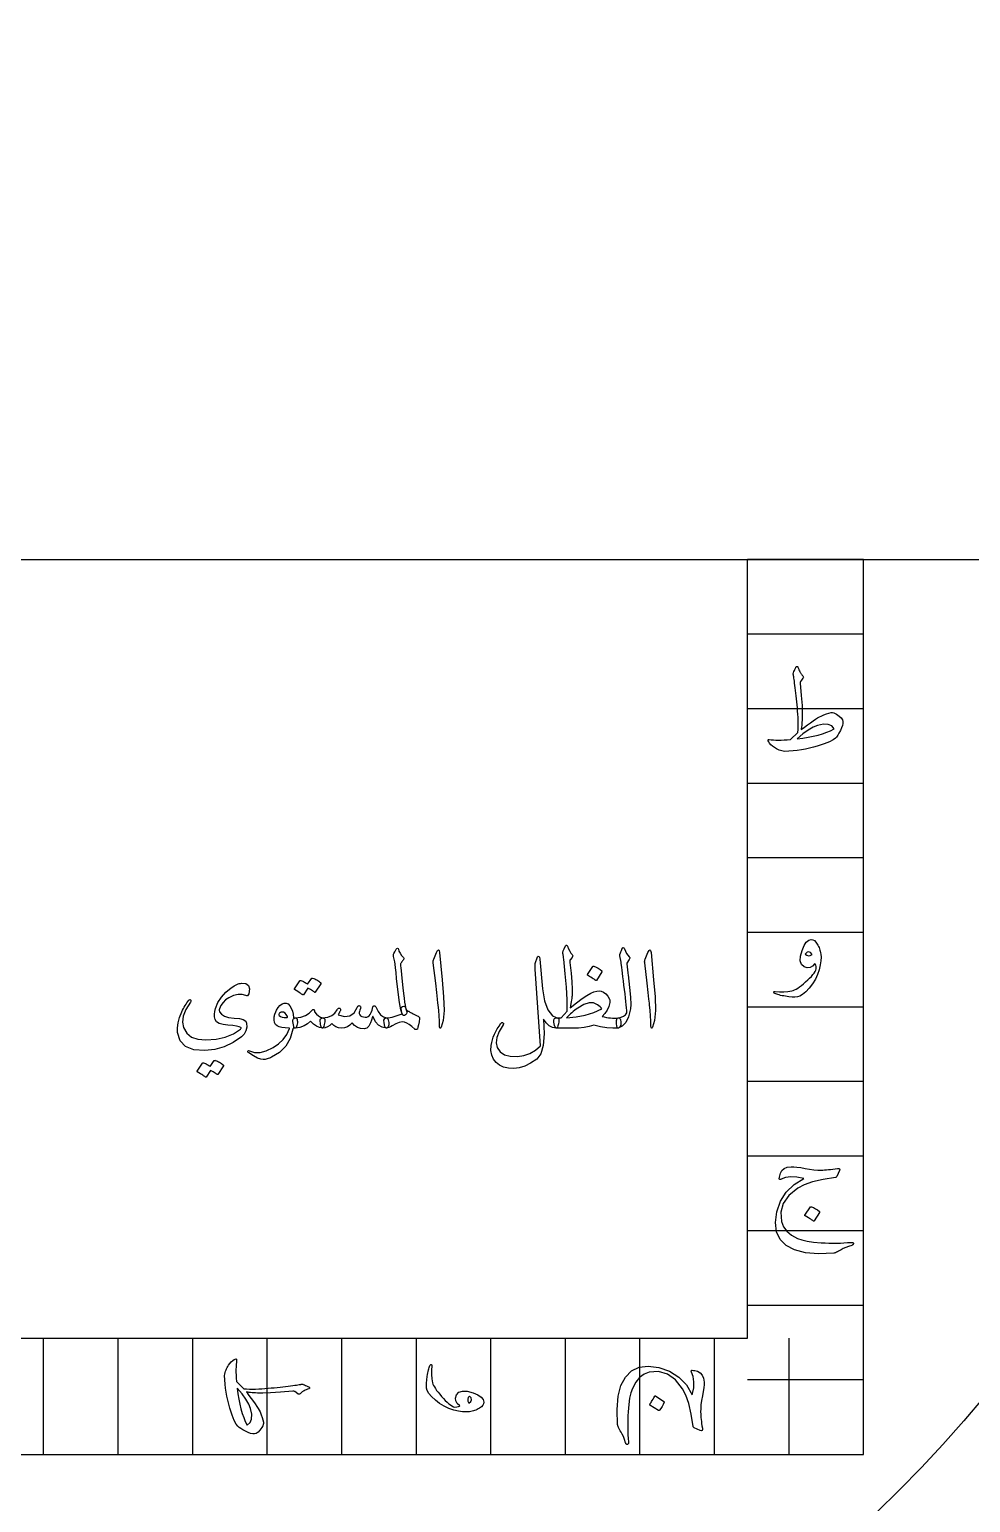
# Model space of a CAD drawing. Header units: millimetres. Extents: x -59 to 59, y -59 to 86.
# Drawn here: x 1.83 to 30.32, y -28.53 to 16.04 of the extents above; entities that cross this region are included whole.
import ezdxf

# ---------------------------------------------------------------- set-up
doc = ezdxf.new("R2010")
doc.units = ezdxf.units.MM
for name, color, linetype in [('CUT_OUTER', 1, 'Continuous'), ('ENGRAVE', 7, 'Continuous'), ('TEXT', 5, 'Continuous')]:
    doc.layers.add(name, color=color, linetype=linetype)

msp = doc.modelspace()

# ---------------------------------------------------------------- linework, layer by layer
at = {"layer": 'CUT_OUTER'}
msp.add_arc((0, -0.0003), 58.9997, 179.811218, 0.16335, dxfattribs=at)
at = {"layer": 'ENGRAVE'}
for points in [[(-39.825, 0), (39.825, 0)], [(-27.081, 0), (-27.081, -27.081), (27.081, -27.081), (27.081, 0)], [(-23.5605, 0), (-23.5605, -23.5605), (23.5605, -23.5605), (23.5605, 0)], [(27.081, 0), (23.5605, 0)], [(27.081, -2.2568), (23.5605, -2.2568)], [(27.081, -4.5135), (23.5605, -4.5135)], [(27.081, -6.7703), (23.5605, -6.7703)], [(27.081, -9.027), (23.5605, -9.027)], [(27.081, -11.2837), (23.5605, -11.2837)], [(27.081, -13.5405), (23.5605, -13.5405)], [(27.081, -15.7973), (23.5605, -15.7973)], [(27.081, -18.054), (23.5605, -18.054)], [(27.081, -20.3108), (23.5605, -20.3108)], [(27.081, -22.5675), (23.5605, -22.5675)], [(2.2568, -27.081), (2.2568, -23.5605)], [(4.5135, -27.081), (4.5135, -23.5605)], [(6.7703, -27.081), (6.7703, -23.5605)], [(9.027, -27.081), (9.027, -23.5605)], [(11.2837, -27.081), (11.2837, -23.5605)], [(13.5405, -27.081), (13.5405, -23.5605)], [(15.7973, -27.081), (15.7973, -23.5605)], [(18.054, -27.081), (18.054, -23.5605)], [(20.3108, -27.081), (20.3108, -23.5605)], [(22.5675, -27.081), (22.5675, -23.5605)], [(24.8243, -27.081), (24.8243, -23.5605)], [(27.081, -24.8243), (23.5605, -24.8243)]]:
    msp.add_lwpolyline(points, dxfattribs=at)
for radius in [57.82, 57.82, 56.2713, 53.395, 53.395, 51.1235, 46.905, 46.905, 44.427, 39.825, 39.825]:
    msp.add_circle((0, 0), radius, dxfattribs=at)
at = {"layer": 'TEXT'}
for points in [[(24.9562, -3.4246), (24.9724, -3.3876), (24.9869, -3.3548), (24.9996, -3.3262), (25.0107, -3.302), (25.0199, -3.2822), (25.0269, -3.267), (25.0318, -3.2566), (25.0345, -3.2509), (25.0403, -3.2434), (25.0473, -3.2381), (25.0556, -3.2349), (25.0652, -3.2338), (25.0731, -3.2351), (25.0797, -3.2389), (25.085, -3.2453), (25.0891, -3.2543), (25.1069, -3.2977), (25.1231, -3.336), (25.1376, -3.3692), (25.1504, -3.3974), (25.1577, -3.4097), (25.1661, -3.4229), (25.1756, -3.437), (25.1862, -3.4519), (25.198, -3.4676), (25.2113, -3.4842), (25.2261, -3.5017), (25.2424, -3.52), (25.2526, -3.5385), (25.256, -3.5566), (25.2526, -3.5743), (25.2424, -3.5916), (25.1776, -3.6767), (25.1689, -3.6906), (25.1632, -3.7048), (25.1604, -3.7195), (25.1606, -3.7346), (25.1938, -4.1096), (25.2151, -4.4135), (25.2245, -4.6462), (25.2219, -4.8078), (25.2184, -4.8682), (25.2147, -4.9232), (25.2108, -4.973), (25.2066, -5.0174), (25.2022, -5.0567), (25.1977, -5.091), (25.1929, -5.1205), (25.1879, -5.1451), (25.2898, -5.0672), (25.3842, -4.9969), (25.4712, -4.9343), (25.5507, -4.8794), (25.6226, -4.8319), (25.6866, -4.7917), (25.7427, -4.7587), (25.7909, -4.7329), (25.8767, -4.6946), (25.957, -4.6647), (26.0317, -4.6435), (26.1009, -4.6307), (26.1376, -4.6296), (26.1759, -4.6366), (26.2159, -4.6518), (26.2577, -4.675), (26.3403, -4.7335), (26.4007, -4.79), (26.4391, -4.8443), (26.4553, -4.8964), (26.4542, -4.9546), (26.4408, -5.0199), (26.415, -5.0925), (26.3769, -5.1724), (26.3343, -5.251), (26.2951, -5.3163), (26.2594, -5.3685), (26.227, -5.4075), (26.1606, -5.4567), (26.0464, -5.5122), (25.8846, -5.5742), (25.6751, -5.6425), (25.5583, -5.6764), (25.4396, -5.7064), (25.3189, -5.7326), (25.1964, -5.755), (25.0723, -5.7737), (24.9472, -5.789), (24.8211, -5.801), (24.6939, -5.8095), (24.6473, -5.8001), (24.6031, -5.789), (24.5613, -5.7763), (24.5218, -5.7618), (24.4842, -5.7456), (24.4481, -5.7277), (24.4135, -5.7081), (24.3804, -5.6868), (24.3223, -5.6442), (24.2739, -5.6017), (24.2354, -5.5591), (24.2067, -5.5165), (24.1909, -5.4811), (24.1879, -5.4569), (24.1977, -5.4437), (24.2203, -5.4415), (24.2841, -5.4491), (24.3527, -5.4547), (24.4263, -5.4585), (24.5048, -5.4603), (24.5881, -5.4602), (24.6764, -5.4581), (24.7696, -5.4542), (24.8676, -5.4483), (25.0925, -5.2269), (25.0966, -5.1379), (25.0989, -5.048), (25.0992, -4.9573), (25.0976, -4.8658), (25.0943, -4.7731), (25.0895, -4.6792), (25.0832, -4.584), (25.0754, -4.4876), (25.0667, -4.3921), (25.0575, -4.2998), (25.048, -4.2107), (25.038, -4.1247), (25.0279, -4.0418), (25.0184, -3.9616), (25.0092, -3.8842), (25.0005, -3.8096), (24.9923, -3.7405), (24.9847, -3.6797), (24.9778, -3.6272), (24.9715, -3.583), (24.9659, -3.5469), (24.9609, -3.5187), (24.9565, -3.4984), (24.9528, -3.4859), (24.9504, -3.4719), (24.9502, -3.457), (24.9521, -3.4412), (24.9562, -3.4246)], [(25.6853, -5.0191), (25.5535, -5.0738), (25.4068, -5.1596), (25.2451, -5.2765), (25.0686, -5.4245), (25.2397, -5.4033), (25.4021, -5.3772), (25.5557, -5.3462), (25.7006, -5.3104), (25.8366, -5.27), (25.9634, -5.2256), (26.081, -5.1772), (26.1895, -5.1247), (26.1158, -5.0338), (26.0072, -4.9859), (25.8637, -4.981), (25.6853, -5.0191)], [(25.2151, -11.8234), (25.2773, -11.679), (25.3446, -11.5764), (25.417, -11.5155), (25.4945, -11.4963), (25.543, -11.5048), (25.5899, -11.5304), (25.635, -11.573), (25.6785, -11.6326), (25.6993, -11.6671), (25.7176, -11.7024), (25.7334, -11.7386), (25.7466, -11.7757), (25.7579, -11.8138), (25.7679, -11.8532), (25.7766, -11.8939), (25.7841, -11.9358), (25.7911, -12.0293), (25.7849, -12.1394), (25.7656, -12.2661), (25.733, -12.4094), (25.6849, -12.5578), (25.6188, -12.6998), (25.5349, -12.8355), (25.4332, -12.9647), (25.3265, -13.0774), (25.2313, -13.1598), (25.1476, -13.2119), (25.0754, -13.2339), (25.0018, -13.2377), (24.917, -13.2356), (24.8212, -13.2275), (24.7143, -13.2134), (24.6601, -13.2046), (24.61, -13.1951), (24.5639, -13.185), (24.5218, -13.1743), (24.4836, -13.1633), (24.449, -13.1525), (24.418, -13.142), (24.3906, -13.1317), (24.3745, -13.1227), (24.3634, -13.1129), (24.3574, -13.1023), (24.3566, -13.0908), (24.3619, -13.0793), (24.371, -13.072), (24.384, -13.0691), (24.4009, -13.0703), (24.5322, -13.0831), (24.6606, -13.084), (24.7861, -13.0729), (24.9085, -13.0499), (24.9463, -13.0382), (24.9881, -13.0201), (25.034, -12.9956), (25.084, -12.9647), (25.1379, -12.9275), (25.196, -12.8838), (25.258, -12.8338), (25.3241, -12.7773), (25.3889, -12.719), (25.4468, -12.6632), (25.4979, -12.61), (25.5422, -12.5593), (25.5795, -12.511), (25.6095, -12.4648), (25.6323, -12.4207), (25.6478, -12.3787), (25.6389, -12.3153), (25.6291, -12.268), (25.6184, -12.2369), (25.6069, -12.222), (25.5377, -12.3036), (25.4596, -12.3472), (25.3725, -12.353), (25.2764, -12.3208), (25.1972, -12.2514), (25.1606, -12.1453), (25.1666, -12.0027), (25.2151, -11.8234)], [(13.0908, -12.5525), (13.1123, -12.7671), (13.1325, -12.9579), (13.1515, -13.1249), (13.1691, -13.2679), (13.1855, -13.387), (13.2007, -13.4817), (13.2145, -13.5522), (13.2271, -13.5984), (13.2454, -13.658), (13.2492, -13.7074), (13.2386, -13.7466), (13.2134, -13.7756), (13.1826, -13.7916), (13.1547, -13.7918), (13.1297, -13.7762), (13.1078, -13.7449), (13.0693, -13.6255), (13.0286, -13.4068), (12.9858, -13.0889), (12.9409, -12.6717), (12.9249, -12.4922), (12.9111, -12.3489), (12.8994, -12.2418), (12.8898, -12.1709), (12.8523, -12.0142), (12.8474, -11.9865), (12.8463, -11.9614), (12.8491, -11.9388), (12.8557, -11.9188), (12.8849, -11.8698), (12.9077, -11.8319), (12.9241, -11.8051), (12.9341, -11.7893), (12.9545, -11.7661), (12.9715, -11.7578), (12.9852, -11.7644), (12.9954, -11.7859), (13.0139, -11.8468), (13.0456, -11.9103), (13.0906, -11.9763), (13.1487, -12.0448), (13.1593, -12.0585), (13.164, -12.0721), (13.1628, -12.0857), (13.1555, -12.0994), (13.1439, -12.1159), (13.1329, -12.1313), (13.1226, -12.1457), (13.1129, -12.159), (13.1039, -12.1712), (13.0955, -12.1824), (13.0877, -12.1925), (13.0806, -12.2016), (13.0703, -12.2169), (13.0635, -12.2322), (13.0601, -12.2476), (13.0601, -12.2629), (13.0646, -12.2963), (13.0712, -12.3557), (13.0799, -12.4411), (13.0908, -12.5525)], [(14.1503, -11.8915), (14.1829, -11.8285), (14.2091, -11.8064), (14.2289, -11.8251), (14.2423, -11.8847), (14.3207, -12.7194), (14.3673, -13.2317), (14.3778, -13.641), (14.352, -13.9472), (14.29, -14.1503), (14.2787, -14.167), (14.2687, -14.1759), (14.26, -14.1772), (14.2526, -14.1708), (14.2466, -14.1608), (14.2423, -14.1478), (14.2398, -14.1318), (14.2389, -14.1129), (14.2389, -13.9653), (14.2321, -13.8088), (14.2185, -13.6433), (14.198, -13.469), (14.1936, -13.4234), (14.1802, -13.3003), (14.1578, -13.0997), (14.1265, -12.8216), (14.0515, -12.205), (14.0498, -12.1722), (14.0515, -12.1419), (14.0567, -12.1143), (14.0652, -12.0891)], [(17.3597, -12.9886), (17.4204, -13.3548), (17.5207, -13.6257), (17.6606, -13.8011), (17.8401, -13.8812), (17.8516, -13.8982), (17.8554, -13.9323), (17.8516, -13.9834), (17.8401, -14.0515), (17.8286, -14.1052), (17.8145, -14.1435), (17.7979, -14.1665), (17.7788, -14.1742), (17.6625, -14.1572), (17.559, -14.1061), (17.4683, -14.0209), (17.3904, -13.9016), (17.4085, -14.3531), (17.381, -14.7057), (17.308, -14.9595), (17.1894, -15.1145), (17.0011, -15.237), (16.8214, -15.3249), (16.6502, -15.3783), (16.4875, -15.3973), (16.3251, -15.3886), (16.1817, -15.3556), (16.0576, -15.2983), (15.9526, -15.2167), (15.8719, -15.1141), (15.8206, -14.9936), (15.7987, -14.8552), (15.8061, -14.6989), (15.8211, -14.6154), (15.8423, -14.5319), (15.8697, -14.4485), (15.9032, -14.365), (15.9432, -14.2815), (15.9897, -14.198), (16.0428, -14.1146), (16.1025, -14.0311), (16.1115, -14.0222), (16.1213, -14.0158), (16.1319, -14.0119), (16.1434, -14.0107), (16.153, -14.0119), (16.1613, -14.0158), (16.1683, -14.0222), (16.1741, -14.0311), (16.1773, -14.042), (16.1766, -14.0541), (16.1722, -14.0675), (16.1639, -14.0822), (16.047, -14.2843), (15.979, -14.4646), (15.9601, -14.6233), (15.9901, -14.7602), (16.078, -14.8924), (16.209, -14.9825), (16.383, -15.0304), (16.6, -15.0362), (16.792, -15.0055), (16.973, -14.9408), (17.1429, -14.842), (17.3018, -14.7091), (17.1383, -12.3924), (17.1346, -12.337), (17.134, -12.2901), (17.1363, -12.2518), (17.1417, -12.222), (17.2064, -12.0176), (17.2311, -12.0001), (17.2507, -12.0057), (17.2652, -12.0342), (17.2745, -12.0857)], [(18.9133, -14.0924), (18.7766, -14.1299), (18.622, -14.1572), (18.4495, -14.1742), (18.2591, -14.181), (18.1636, -14.1823), (18.0782, -14.1827), (18.0027, -14.1823), (17.9372, -14.181), (17.8817, -14.1793), (17.8363, -14.1776), (17.8008, -14.1759), (17.7754, -14.1742), (17.7619, -14.1667), (17.749, -14.1512), (17.7364, -14.1276), (17.7243, -14.0958), (17.7006, -13.9998), (17.7013, -13.9297), (17.7262, -13.8857), (17.7754, -13.8676), (17.9219, -13.8642), (18.1092, -13.6632), (18.109, -13.4954), (18.105, -13.319), (18.0971, -13.1342), (18.0854, -12.9409), (18.0698, -12.7392), (18.0505, -12.5295), (18.0273, -12.3117), (18.0002, -12.0857), (17.9969, -12.0534), (17.9938, -12.0244), (17.991, -11.9988), (17.9883, -11.9767), (17.9856, -11.958), (17.9828, -11.9426), (17.9797, -11.9307), (17.9764, -11.9222), (17.9764, -11.8898), (17.99, -11.8404), (18.0173, -11.774), (18.0581, -11.6905), (18.0637, -11.6816), (18.0701, -11.6752), (18.0773, -11.6714), (18.0854, -11.6701), (18.0935, -11.6716), (18.1007, -11.676), (18.1071, -11.6835), (18.1126, -11.6939), (18.1484, -11.7789), (18.1842, -11.8498), (18.22, -11.9066), (18.2557, -11.9494), (18.2711, -11.969), (18.2762, -11.9903), (18.2711, -12.0133), (18.2557, -12.038), (18.1978, -12.113), (18.1908, -12.1253), (18.1867, -12.1419), (18.1857, -12.1628), (18.1876, -12.1879), (18.2253, -12.5099), (18.2498, -12.7807), (18.2611, -13.0005), (18.2591, -13.1691), (18.2566, -13.1993), (18.2523, -13.2352), (18.2464, -13.2768), (18.2387, -13.3242), (18.2295, -13.3771), (18.2191, -13.4353), (18.2074, -13.4989), (18.1944, -13.5678), (18.3905, -13.4083), (18.5598, -13.2807), (18.7023, -13.1851), (18.8179, -13.1214), (18.9182, -13.0803), (19.0044, -13.0559), (19.0766, -13.048), (19.1347, -13.0567), (19.2108, -13.0884), (19.2787, -13.1393), (19.3385, -13.2094), (19.3903, -13.2986), (19.3971, -13.3163), (19.4005, -13.3386), (19.4005, -13.3657), (19.3971, -13.3974), (19.3647, -13.5224), (19.3153, -13.635), (19.2489, -13.7353), (19.1654, -13.8233), (19.2297, -13.8389), (19.2932, -13.8518), (19.3558, -13.8619), (19.4175, -13.8693), (19.4784, -13.8736), (19.5385, -13.8748), (19.5977, -13.8728), (19.656, -13.8676), (19.6777, -13.8688), (19.6952, -13.8795), (19.7084, -13.8995), (19.7173, -13.9289), (19.7286, -13.9904), (19.7318, -14.0422), (19.7269, -14.0841), (19.7139, -14.1163), (19.6962, -14.1416), (19.6807, -14.1597), (19.6673, -14.1706), (19.656, -14.1742), (19.4844, -14.1793), (19.3034, -14.1674), (19.113, -14.1384), (18.9133, -14.0924)], [(19.7071, -11.9256), (19.7301, -11.87), (19.748, -11.8259), (19.7608, -11.7934), (19.7684, -11.7723), (19.7744, -11.7589), (19.7821, -11.7493), (19.7914, -11.7435), (19.8025, -11.7416), (19.8151, -11.7438), (19.8255, -11.7501), (19.8338, -11.7608), (19.84, -11.7757), (19.8683, -11.8487), (19.9022, -11.9145), (19.9415, -11.9731), (19.9865, -12.0244), (19.999, -12.0408), (20.0027, -12.0593), (19.9973, -12.08), (19.9831, -12.1028), (19.9081, -12.2084), (19.9132, -12.2556), (19.9183, -12.3021), (19.9234, -12.3476), (19.9286, -12.3924), (19.9337, -12.4362), (19.9388, -12.4792), (19.9439, -12.5214), (19.949, -12.5627), (19.9961, -12.9451), (20.0248, -13.2441), (20.0352, -13.4596), (20.0274, -13.5916), (19.9631, -13.8312), (19.8792, -14.0081), (19.7757, -14.1225), (19.6526, -14.1742), (19.6492, -14.1742), (19.6458, -14.1742), (19.6424, -14.1742), (19.639, -14.1742), (19.6187, -14.155), (19.6057, -14.1112), (19.6, -14.0426), (19.6015, -13.9493), (19.6047, -13.9148), (19.6143, -13.8897), (19.6302, -13.874), (19.6526, -13.8676), (19.739, -13.8503), (19.811, -13.819), (19.8685, -13.7737), (19.9115, -13.7143), (19.9086, -13.6429), (19.9034, -13.5618), (19.8959, -13.4709), (19.886, -13.3702), (19.8739, -13.2601), (19.86, -13.141), (19.8441, -13.0131), (19.8263, -12.8761), (19.81, -12.7416), (19.7948, -12.6206), (19.781, -12.5133), (19.7684, -12.4196), (19.7576, -12.3395), (19.7488, -12.2731), (19.7422, -12.2203), (19.7378, -12.1811), (19.7037, -11.9869), (19.7026, -11.9678), (19.7028, -11.9512), (19.7043, -11.9371), (19.7071, -11.9256)], [(20.552, -11.8915), (20.5846, -11.8285), (20.6108, -11.8064), (20.6306, -11.8251), (20.644, -11.8847), (20.7224, -12.7194), (20.769, -13.2317), (20.7794, -13.641), (20.7537, -13.9472), (20.6917, -14.1503), (20.6804, -14.167), (20.6704, -14.1759), (20.6617, -14.1772), (20.6542, -14.1708), (20.6483, -14.1608), (20.644, -14.1478), (20.6415, -14.1318), (20.6406, -14.1129), (20.6406, -13.9653), (20.6338, -13.8088), (20.6202, -13.6433), (20.5997, -13.469), (20.5953, -13.4234), (20.5818, -13.3003), (20.5595, -13.0997), (20.5282, -12.8216), (20.4532, -12.205), (20.4515, -12.1722), (20.4532, -12.1419), (20.4583, -12.1143), (20.4669, -12.0891)], [(25.5252, -11.9494), (25.4749, -11.8885), (25.4229, -11.866), (25.3693, -11.8817), (25.3139, -11.9358), (25.3591, -11.9724), (25.4093, -11.9869), (25.4647, -11.9793), (25.5252, -11.9494)], [(18.886, -12.3106), (18.8903, -12.3063), (18.8962, -12.3038), (18.9039, -12.3029), (18.9133, -12.3038), (18.9795, -12.3306), (19.0419, -12.3634), (19.1005, -12.4021), (19.1552, -12.4469), (19.1605, -12.4537), (19.1628, -12.4605), (19.1622, -12.4673), (19.1586, -12.4741), (18.9985, -12.733), (18.9925, -12.7392), (18.9848, -12.7407), (18.9755, -12.7375), (18.9644, -12.7296), (18.9548, -12.7228), (18.9397, -12.7126), (18.919, -12.699), (18.8928, -12.6819), (18.8607, -12.6615), (18.8221, -12.6377), (18.7772, -12.6104), (18.7259, -12.5797), (18.7191, -12.5746), (18.7157, -12.5695), (18.7157, -12.5644), (18.7191, -12.5593)], [(8.3789, -13.193), (8.2686, -13.1562), (8.1456, -13.1547), (8.0097, -13.1885), (7.8611, -13.2577), (7.7668, -13.3237), (7.6882, -13.4025), (7.6254, -13.4941), (7.5783, -13.5984), (7.5736, -13.6193), (7.5732, -13.641), (7.577, -13.6636), (7.5851, -13.687), (7.6392, -13.7598), (7.7299, -13.8148), (7.8573, -13.8518), (8.0212, -13.871), (8.183, -13.8882), (8.3006, -13.9195), (8.3738, -13.9649), (8.4028, -14.0243), (8.406, -14.1486), (8.3815, -14.2594), (8.3293, -14.3565), (8.2495, -14.4399), (7.9959, -14.6131), (7.7257, -14.7406), (7.4388, -14.8226), (7.1354, -14.859), (6.8041, -14.836), (6.5562, -14.7363), (6.3918, -14.56), (6.3109, -14.3071), (6.3062, -14.1682), (6.3263, -14.0175), (6.371, -13.8548), (6.4404, -13.6802), (6.4646, -13.6316), (6.4894, -13.5848), (6.5148, -13.5396), (6.5409, -13.4962), (6.5678, -13.4543), (6.5958, -13.4136), (6.6249, -13.3742), (6.655, -13.3361), (6.6712, -13.3203), (6.6857, -13.3139), (6.6985, -13.3169), (6.7095, -13.3293), (6.7157, -13.3446), (6.7172, -13.3599), (6.714, -13.3753), (6.7061, -13.3906), (6.566, -13.6163), (6.483, -13.8199), (6.457, -14.0013), (6.4881, -14.1606), (6.5882, -14.3284), (6.7351, -14.4468), (6.9289, -14.5157), (7.1695, -14.5353), (7.4778, -14.5108), (7.7555, -14.4476), (8.0025, -14.3456), (8.2188, -14.2049), (8.2318, -14.1929), (8.2367, -14.181), (8.2335, -14.1691), (8.2222, -14.1572), (8.1764, -14.135), (8.097, -14.1163), (7.984, -14.1009), (7.8372, -14.089), (7.688, -14.0707), (7.5741, -14.0362), (7.4955, -13.9855), (7.4523, -13.9187), (7.4322, -13.8401), (7.4267, -13.7577), (7.4356, -13.6715), (7.4591, -13.5814), (7.5351, -13.4044), (7.6405, -13.2415), (7.7753, -13.0927), (7.9395, -12.9579), (7.9831, -12.926), (8.0255, -12.8983), (8.0666, -12.8749), (8.1064, -12.8557), (8.1447, -12.8406), (8.1813, -12.8293), (8.2163, -12.8218), (8.2495, -12.8182), (8.3794, -12.8304), (8.459, -12.8872), (8.4884, -12.9888), (8.4675, -13.1351), (8.4518, -13.1745), (8.4318, -13.1972), (8.4075, -13.2034), (8.3789, -13.193)], [(10.372, -12.6683), (10.3763, -12.6641), (10.3822, -12.6615), (10.3899, -12.6607), (10.3993, -12.6615), (10.4328, -12.6741), (10.4653, -12.6879), (10.4967, -12.703), (10.527, -12.7194), (10.5565, -12.7373), (10.5854, -12.7569), (10.6136, -12.7782), (10.6412, -12.8012), (10.6465, -12.8082), (10.6488, -12.8157), (10.6482, -12.8235), (10.6446, -12.8319), (10.481, -13.0908), (10.4766, -13.0942), (10.47, -13.0942), (10.4612, -13.0908), (10.4504, -13.084), (10.4429, -13.0777), (10.4308, -13.0691), (10.414, -13.0581), (10.3925, -13.0448), (10.3661, -13.0289), (10.3345, -13.0103), (10.2979, -12.9889), (10.2562, -12.9647), (10.1267, -13.1657), (10.1208, -13.1719), (10.1131, -13.1734), (10.1037, -13.1702), (10.0927, -13.1623), (10.0831, -13.1555), (10.068, -13.1453), (10.0473, -13.1317), (10.0211, -13.1146), (9.989, -13.0942), (9.9504, -13.0703), (9.9055, -13.0431), (9.8542, -13.0124), (9.8488, -13.0073), (9.8465, -13.0022), (9.8471, -12.9971), (9.8508, -12.992), (10.0177, -12.7433), (10.022, -12.739), (10.0279, -12.7365), (10.0356, -12.7356), (10.045, -12.7365), (10.0735, -12.7457), (10.1012, -12.7565), (10.128, -12.7687), (10.154, -12.7825), (10.1791, -12.7975), (10.2034, -12.8135), (10.2268, -12.8307), (10.2494, -12.8489)], [(9.8031, -14.2117), (9.7232, -14.4921), (9.5893, -14.727), (9.4013, -14.9163), (9.1591, -15.06), (9.1253, -15.0746), (9.0919, -15.0877), (9.0589, -15.0993), (9.0263, -15.1094), (8.9943, -15.1178), (8.9632, -15.1243), (8.933, -15.1289), (8.9036, -15.1316), (8.8304, -15.1211), (8.7333, -15.083), (8.6123, -15.0172), (8.4675, -14.9237), (8.452, -14.9103), (8.4428, -14.8973), (8.4401, -14.8848), (8.4437, -14.8726), (8.4518, -14.8633), (8.4624, -14.859), (8.4756, -14.8598), (8.4914, -14.8658), (8.6419, -14.9146), (8.8108, -14.9144), (8.998, -14.8652), (9.2034, -14.767), (9.3712, -14.6531), (9.5101, -14.5192), (9.6199, -14.3652), (9.7009, -14.1912), (9.7002, -14.1851), (9.6983, -14.1802), (9.6951, -14.1765), (9.6906, -14.1742), (9.5733, -14.1674), (9.4734, -14.1538), (9.391, -14.1333), (9.3261, -14.1061), (9.2758, -14.0639), (9.2443, -14.0056), (9.2315, -13.931), (9.2375, -13.8403), (9.2394, -13.8283), (9.2418, -13.816), (9.2445, -13.8036), (9.2477, -13.7909), (9.2513, -13.7778), (9.2554, -13.7641), (9.2599, -13.7497), (9.2648, -13.7347), (9.3048, -13.6374), (9.3533, -13.5567), (9.4104, -13.4926), (9.476, -13.4451), (9.5431, -13.4191), (9.6046, -13.4196), (9.6606, -13.4464), (9.7111, -13.4996), (9.7551, -13.5737), (9.7886, -13.6597), (9.8114, -13.7577), (9.8235, -13.8676), (9.8302, -13.8675), (9.8367, -13.8671), (9.843, -13.8666), (9.8491, -13.8659), (9.8551, -13.8651), (9.8614, -13.8646), (9.8679, -13.8643), (9.8746, -13.8642), (9.8976, -13.8691), (9.9155, -13.8838), (9.9283, -13.9082), (9.9359, -13.9425), (9.9391, -13.9802), (9.9385, -14.0183), (9.934, -14.0569), (9.9257, -14.0958), (9.9149, -14.1301), (9.9027, -14.1546), (9.8893, -14.1693), (9.8746, -14.1742), (9.8099, -14.1742), (9.8094, -14.1804), (9.8082, -14.1887), (9.806, -14.1991), (9.8031, -14.2117)], [(9.6395, -13.8301), (9.6038, -13.7677), (9.5646, -13.7236), (9.522, -13.6979), (9.476, -13.6904), (9.4485, -13.6976), (9.424, -13.7091), (9.4025, -13.7249), (9.384, -13.7449), (9.378, -13.7556), (9.3772, -13.7671), (9.3814, -13.7794), (9.3908, -13.7926), (9.426, -13.8235), (9.4768, -13.8446), (9.5435, -13.8559), (9.6259, -13.8573), (9.6344, -13.8556), (9.6395, -13.8505), (9.6412, -13.842), (9.6395, -13.8301)], [(10.7025, -13.8676), (10.7295, -13.8763), (10.7493, -13.8855), (10.7619, -13.895), (10.7672, -13.905), (10.7698, -13.9204), (10.7706, -13.9391), (10.7698, -13.9613), (10.7672, -13.9868), (10.7542, -14.0688), (10.7391, -14.1273), (10.7219, -14.1625), (10.7025, -14.1742), (10.6105, -14.1612), (10.5185, -14.1222), (10.4265, -14.0573), (10.3345, -13.9664), (10.2468, -14.0496), (10.1403, -14.112), (10.0151, -14.1535), (9.8712, -14.1742), (9.8557, -14.171), (9.8431, -14.1614), (9.8335, -14.1454), (9.8269, -14.1231), (9.7997, -13.98), (9.7967, -13.964), (9.7979, -13.9468), (9.8035, -13.9283), (9.8133, -13.9085), (9.8246, -13.8931), (9.838, -13.8812), (9.8535, -13.8727), (9.8712, -13.8676), (10.0433, -13.842), (10.1846, -13.796), (10.2954, -13.7296), (10.3754, -13.6427), (10.3848, -13.6308), (10.3959, -13.6223), (10.4086, -13.6172), (10.4231, -13.6155), (10.4365, -13.6174), (10.4461, -13.6231), (10.4519, -13.6327), (10.4538, -13.6461), (10.4542, -13.6589), (10.4555, -13.67), (10.4576, -13.6793), (10.4606, -13.687), (10.5179, -13.7558), (10.5773, -13.8088), (10.6388, -13.8461), (10.7025, -13.8676)], [(11.1386, -13.6223), (11.1492, -13.6037), (11.1607, -13.589), (11.1731, -13.5782), (11.1863, -13.5712), (11.1995, -13.5684), (11.2118, -13.5703), (11.2233, -13.5769), (11.234, -13.5882), (11.2414, -13.6033), (11.2434, -13.6214), (11.2397, -13.6425), (11.2306, -13.6666), (11.2239, -13.6787), (11.2174, -13.6913), (11.2111, -13.7042), (11.205, -13.7177), (11.1987, -13.7313), (11.1918, -13.7449), (11.1843, -13.7585), (11.1761, -13.7722), (11.3666, -13.8209), (11.5261, -13.8003), (11.6545, -13.7102), (11.7518, -13.5507), (11.7623, -13.5322), (11.7731, -13.5175), (11.7844, -13.5066), (11.7961, -13.4996), (11.8093, -13.4966), (11.8217, -13.4979), (11.8332, -13.5034), (11.8438, -13.5132), (11.8517, -13.5264), (11.8549, -13.5422), (11.8534, -13.5605), (11.8472, -13.5814), (11.8298, -13.6318), (11.8183, -13.6742), (11.8127, -13.7085), (11.8132, -13.7347), (11.8249, -13.772), (11.8498, -13.802), (11.8879, -13.8248), (11.9392, -13.8403), (11.995, -13.8471), (12.0431, -13.8437), (12.0836, -13.8301), (12.1164, -13.8062), (12.1449, -13.7673), (12.1726, -13.7083), (12.1994, -13.6293), (12.2254, -13.5303), (12.2292, -13.5184), (12.2373, -13.5098), (12.2497, -13.5047), (12.2663, -13.503), (12.2833, -13.5047), (12.297, -13.5098), (12.3072, -13.5184), (12.314, -13.5303), (12.3804, -13.6702), (12.4571, -13.773), (12.544, -13.8388), (12.6411, -13.8676), (12.6613, -13.8761), (12.6777, -13.8948), (12.6902, -13.9238), (12.699, -13.963), (12.7052, -14.0053), (12.7066, -14.0439), (12.7035, -14.0786), (12.6956, -14.1095), (12.6845, -14.1378), (12.6717, -14.158), (12.6572, -14.1701), (12.6411, -14.1742), (12.5107, -14.1531), (12.3992, -14.0899), (12.3063, -13.9845), (12.2322, -13.8369), (12.2286, -13.8292), (12.2246, -13.8267), (12.2201, -13.8292), (12.2152, -13.8369), (12.1837, -13.9338), (12.1539, -14.0132), (12.1258, -14.0752), (12.0994, -14.1197), (12.0706, -14.1514), (12.0389, -14.175), (12.0042, -14.1906), (11.9665, -14.198), (11.853, -14.1906), (11.7544, -14.158), (11.6707, -14.1003), (11.6019, -14.0175), (11.5317, -14.086), (11.4537, -14.135), (11.3681, -14.1644), (11.2749, -14.1742), (11.1852, -14.1659), (11.1071, -14.141), (11.0404, -14.0995), (10.9853, -14.0413), (10.9178, -14.0995), (10.8481, -14.141), (10.7764, -14.1659), (10.7025, -14.1742), (10.6733, -14.1599), (10.6505, -14.1171), (10.6341, -14.0458), (10.6241, -13.9459), (10.6278, -13.9155), (10.642, -13.8923), (10.6669, -13.8763), (10.7025, -13.8676), (10.8562, -13.8433), (10.9802, -13.7943), (11.0743, -13.7206), (11.1386, -13.6223)], [(13.118, -13.5201), (13.1581, -13.5167), (13.1896, -13.5269), (13.2126, -13.5507), (13.2271, -13.5882), (13.2337, -13.6067), (13.2466, -13.6248), (13.266, -13.6425), (13.2918, -13.6597), (13.308, -13.6688), (13.3259, -13.6789), (13.3455, -13.6901), (13.3667, -13.7023), (13.3897, -13.7152), (13.4144, -13.7283), (13.4408, -13.7416), (13.469, -13.7551), (13.5213, -13.7805), (13.5626, -13.802), (13.5929, -13.8197), (13.612, -13.8335), (13.625, -13.8456), (13.6333, -13.8582), (13.637, -13.8712), (13.6359, -13.8846), (13.6216, -13.9864), (13.6061, -14.0737), (13.5893, -14.1465), (13.5712, -14.2049), (13.5665, -14.2123), (13.5592, -14.2176), (13.5494, -14.2208), (13.5371, -14.2219), (13.5215, -14.2213), (13.509, -14.2193), (13.4994, -14.2161), (13.4928, -14.2117), (13.4068, -14.1318), (13.3259, -14.0694), (13.2501, -14.0245), (13.1794, -13.997), (13.1078, -13.9911), (13.0226, -14.0073), (12.9238, -14.0456), (12.8114, -14.1061), (12.7571, -14.1359), (12.7101, -14.1572), (12.6702, -14.1699), (12.6377, -14.1742), (12.6219, -14.1714), (12.6087, -14.1631), (12.598, -14.1493), (12.59, -14.1299), (12.5623, -14.019), (12.561, -13.9383), (12.5861, -13.8878), (12.6377, -13.8676), (12.6928, -13.8612), (12.7492, -13.8522), (12.8069, -13.8407), (12.8659, -13.8267), (12.926, -13.8099), (12.9869, -13.7901), (13.0486, -13.7673), (13.1112, -13.7415), (13.0912, -13.6497), (13.0857, -13.5822), (13.0946, -13.539), (13.118, -13.5201)], [(19.0257, -13.469), (18.908, -13.4153), (18.7693, -13.4144), (18.6099, -13.4664), (18.4295, -13.5712), (18.3823, -13.6042), (18.3362, -13.6385), (18.2912, -13.674), (18.2472, -13.7108), (18.2043, -13.7485), (18.1625, -13.7867), (18.1217, -13.8252), (18.082, -13.8642), (18.3775, -13.8348), (18.6544, -13.7807), (18.9124, -13.7019), (19.1518, -13.5984), (19.1311, -13.5673), (19.1032, -13.5354), (19.0681, -13.5026), (19.0257, -13.469)], [(7.425, -15.1588), (7.4293, -15.1545), (7.4352, -15.152), (7.4429, -15.1511), (7.4523, -15.152), (7.4858, -15.1646), (7.5183, -15.1784), (7.5497, -15.1935), (7.58, -15.2099), (7.6095, -15.2278), (7.6384, -15.2474), (7.6666, -15.2687), (7.6941, -15.2917), (7.6995, -15.2987), (7.7018, -15.3062), (7.7012, -15.314), (7.6976, -15.3223), (7.534, -15.5813), (7.5295, -15.5847), (7.5229, -15.5847), (7.5142, -15.5813), (7.5034, -15.5745), (7.4959, -15.5682), (7.4838, -15.5596), (7.4669, -15.5486), (7.4454, -15.5353), (7.419, -15.5194), (7.3875, -15.5008), (7.3509, -15.4794), (7.3092, -15.4552), (7.1797, -15.6562), (7.1737, -15.6624), (7.1661, -15.6639), (7.1567, -15.6607), (7.1456, -15.6528), (7.136, -15.646), (7.1209, -15.6358), (7.1003, -15.6222), (7.0741, -15.6051), (7.0419, -15.5847), (7.0034, -15.5608), (6.9585, -15.5336), (6.9071, -15.5029), (6.9018, -15.4978), (6.8995, -15.4927), (6.9001, -15.4876), (6.9037, -15.4825), (7.0707, -15.2338), (7.0749, -15.2295), (7.0809, -15.2269), (7.0886, -15.2261), (7.0979, -15.2269), (7.1265, -15.2362), (7.1541, -15.247), (7.181, -15.2592), (7.207, -15.2729), (7.2321, -15.288), (7.2564, -15.304), (7.2798, -15.3212), (7.3023, -15.3394)], [(26.3513, -18.4846), (26.2696, -18.6686), (26.2621, -18.6807), (26.2534, -18.6899), (26.2434, -18.6961), (26.2321, -18.6993), (25.8541, -18.7589), (25.5379, -18.8321), (25.2835, -18.919), (25.0908, -19.0195), (24.8206, -19.2399), (24.647, -19.482), (24.5701, -19.7458), (24.5899, -20.0314), (24.65, -20.186), (24.7518, -20.3227), (24.8953, -20.4415), (25.0805, -20.5424), (25.2106, -20.5876), (25.3727, -20.6242), (25.5667, -20.6523), (25.7926, -20.6719), (25.9127, -20.6776), (26.0311, -20.6813), (26.1478, -20.6827), (26.2628, -20.6821), (26.3756, -20.6796), (26.4859, -20.6753), (26.5937, -20.6693), (26.6989, -20.6617), (26.7236, -20.66), (26.7431, -20.6617), (26.7576, -20.6668), (26.767, -20.6753), (26.7721, -20.6857), (26.7738, -20.6966), (26.7721, -20.7079), (26.767, -20.7196), (26.7633, -20.7259), (26.7589, -20.7311), (26.7539, -20.7352), (26.7483, -20.7383), (26.7422, -20.741), (26.7359, -20.7439), (26.7294, -20.7469), (26.7227, -20.7502), (26.6245, -20.7815), (26.5379, -20.8141), (26.4627, -20.848), (26.399, -20.8831), (26.3583, -20.9085), (26.3211, -20.93), (26.2876, -20.9476), (26.2577, -20.9615), (26.2318, -20.9721), (26.2104, -20.9802), (26.1935, -20.9858), (26.181, -20.9887), (25.7151, -21.006), (25.319, -20.9726), (24.9928, -20.8884), (24.7364, -20.7537), (24.5512, -20.5688), (24.4417, -20.338), (24.4081, -20.0612), (24.4503, -19.7384), (24.5618, -19.4132), (24.7364, -19.1362), (24.9741, -18.9073), (25.2747, -18.7265), (25.0618, -18.6858), (24.8761, -18.6763), (24.7177, -18.6978), (24.5865, -18.7504), (24.575, -18.7546), (24.5644, -18.7572), (24.5546, -18.758), (24.5457, -18.7572), (24.5382, -18.7544), (24.5329, -18.7495), (24.5297, -18.7425), (24.5286, -18.7333), (24.5333, -18.691), (24.5405, -18.649), (24.5503, -18.6075), (24.5627, -18.5664), (24.6061, -18.4865), (24.6751, -18.4276), (24.7697, -18.3894), (24.8898, -18.3722), (24.9658, -18.3728), (25.061, -18.3816), (25.1753, -18.3984), (25.3088, -18.4233), (25.4466, -18.4482), (25.5737, -18.465), (25.6902, -18.4738), (25.796, -18.4744), (25.8469, -18.4722), (25.9008, -18.4689), (25.9576, -18.4645), (26.0175, -18.4591), (26.0803, -18.4524), (26.1461, -18.4442), (26.2149, -18.4345), (26.2866, -18.4233), (26.3277, -18.422), (26.3522, -18.4318), (26.3601, -18.4527), (26.3513, -18.4846)], [(25.4723, -19.5885), (25.4766, -19.5842), (25.4826, -19.5817), (25.4902, -19.5808), (25.4996, -19.5817), (25.5658, -19.6085), (25.6282, -19.6413), (25.6868, -19.68), (25.7415, -19.7248), (25.7468, -19.7316), (25.7492, -19.7384), (25.7485, -19.7452), (25.7449, -19.752), (25.5848, -20.0109), (25.5788, -20.0171), (25.5711, -20.0186), (25.5618, -20.0154), (25.5507, -20.0075), (25.5411, -20.0007), (25.526, -19.9905), (25.5053, -19.9769), (25.4792, -19.9598), (25.447, -19.9394), (25.4085, -19.9155), (25.3635, -19.8883), (25.3122, -19.8576), (25.3054, -19.8525), (25.302, -19.8474), (25.302, -19.8423), (25.3054, -19.8372)], [(10.1159, -24.9562), (10.1529, -24.9724), (10.1857, -24.9869), (10.2143, -24.9996), (10.2385, -25.0107), (10.2583, -25.0199), (10.2735, -25.0269), (10.2839, -25.0318), (10.2896, -25.0345), (10.2971, -25.0403), (10.3024, -25.0473), (10.3056, -25.0556), (10.3067, -25.0652), (10.3054, -25.0731), (10.3016, -25.0797), (10.2952, -25.085), (10.2862, -25.0891), (10.2428, -25.1069), (10.2045, -25.1231), (10.1713, -25.1376), (10.1431, -25.1504), (10.1308, -25.1577), (10.1176, -25.1661), (10.1035, -25.1756), (10.0886, -25.1862), (10.0729, -25.198), (10.0563, -25.2113), (10.0388, -25.2261), (10.0205, -25.2424), (10.002, -25.2526), (9.9839, -25.256), (9.9662, -25.2526), (9.9489, -25.2424), (9.8638, -25.1776), (9.8499, -25.1689), (9.8357, -25.1632), (9.821, -25.1604), (9.8059, -25.1606), (9.4309, -25.1938), (9.127, -25.2151), (8.8943, -25.2245), (8.7327, -25.2219), (8.6723, -25.2184), (8.6173, -25.2147), (8.5675, -25.2108), (8.5231, -25.2066), (8.4838, -25.2022), (8.4495, -25.1977), (8.42, -25.1929), (8.3954, -25.1879), (8.4733, -25.2898), (8.5436, -25.3842), (8.6062, -25.4712), (8.6611, -25.5507), (8.7086, -25.6226), (8.7488, -25.6866), (8.7818, -25.7427), (8.8076, -25.7909), (8.8459, -25.8767), (8.8758, -25.957), (8.897, -26.0317), (8.9098, -26.1009), (8.9109, -26.1376), (8.9039, -26.1759), (8.8887, -26.2159), (8.8655, -26.2577), (8.807, -26.3403), (8.7505, -26.4007), (8.6962, -26.4391), (8.6441, -26.4553), (8.5859, -26.4542), (8.5206, -26.4408), (8.448, -26.415), (8.3681, -26.3769), (8.2895, -26.3343), (8.2242, -26.2951), (8.172, -26.2594), (8.133, -26.227), (8.0838, -26.1606), (8.0283, -26.0464), (7.9663, -25.8846), (7.898, -25.6751), (7.8641, -25.5583), (7.8341, -25.4396), (7.8079, -25.3189), (7.7855, -25.1964), (7.7668, -25.0723), (7.7515, -24.9472), (7.7395, -24.8211), (7.731, -24.6939), (7.7404, -24.6473), (7.7515, -24.6031), (7.7642, -24.5613), (7.7787, -24.5218), (7.7949, -24.4842), (7.8128, -24.4481), (7.8324, -24.4135), (7.8537, -24.3804), (7.8963, -24.3223), (7.9388, -24.2739), (7.9814, -24.2354), (8.024, -24.2067), (8.0594, -24.1909), (8.0836, -24.1879), (8.0968, -24.1977), (8.099, -24.2203), (8.0914, -24.2841), (8.0858, -24.3527), (8.082, -24.4263), (8.0802, -24.5048), (8.0803, -24.5881), (8.0824, -24.6764), (8.0863, -24.7696), (8.0922, -24.8676), (8.3136, -25.0925), (8.4026, -25.0966), (8.4925, -25.0989), (8.5832, -25.0992), (8.6747, -25.0976), (8.7674, -25.0943), (8.8613, -25.0895), (8.9565, -25.0832), (9.0529, -25.0754), (9.1484, -25.0667), (9.2407, -25.0575), (9.3298, -25.048), (9.4158, -25.038), (9.4987, -25.0279), (9.5789, -25.0184), (9.6563, -25.0092), (9.7309, -25.0005), (9.8, -24.9923), (9.8608, -24.9847), (9.9133, -24.9778), (9.9575, -24.9715), (9.9936, -24.9659), (10.0218, -24.9609), (10.0421, -24.9565), (10.0546, -24.9528), (10.0686, -24.9504), (10.0835, -24.9502), (10.0993, -24.9521), (10.1159, -24.9562)], [(15.2576, -25.2151), (15.402, -25.2773), (15.5046, -25.3446), (15.5655, -25.417), (15.5847, -25.4945), (15.5762, -25.543), (15.5506, -25.5899), (15.508, -25.635), (15.4484, -25.6785), (15.4139, -25.6993), (15.3786, -25.7176), (15.3424, -25.7334), (15.3053, -25.7466), (15.2672, -25.7579), (15.2278, -25.7679), (15.1871, -25.7766), (15.1452, -25.7841), (15.0517, -25.7911), (14.9416, -25.7849), (14.8149, -25.7656), (14.6716, -25.733), (14.5232, -25.6849), (14.3812, -25.6188), (14.2455, -25.5349), (14.1163, -25.4332), (14.0036, -25.3265), (13.9212, -25.2313), (13.8691, -25.1476), (13.8471, -25.0754), (13.8433, -25.0018), (13.8454, -24.917), (13.8535, -24.8212), (13.8676, -24.7143), (13.8764, -24.6601), (13.8859, -24.61), (13.896, -24.5639), (13.9067, -24.5218), (13.9177, -24.4836), (13.9285, -24.449), (13.939, -24.418), (13.9493, -24.3906), (13.9583, -24.3745), (13.9681, -24.3634), (13.9787, -24.3574), (13.9902, -24.3566), (14.0017, -24.3619), (14.009, -24.371), (14.0119, -24.384), (14.0107, -24.4009), (13.9979, -24.5322), (13.997, -24.6606), (14.0081, -24.7861), (14.0311, -24.9085), (14.0428, -24.9463), (14.0609, -24.9881), (14.0854, -25.034), (14.1163, -25.084), (14.1535, -25.1379), (14.1972, -25.196), (14.2472, -25.258), (14.3037, -25.3241), (14.362, -25.3889), (14.4178, -25.4468), (14.471, -25.4979), (14.5217, -25.5422), (14.57, -25.5795), (14.6162, -25.6095), (14.6603, -25.6323), (14.7023, -25.6478), (14.7657, -25.6389), (14.813, -25.6291), (14.8441, -25.6184), (14.859, -25.6069), (14.7774, -25.5377), (14.7338, -25.4596), (14.728, -25.3725), (14.7602, -25.2764), (14.8296, -25.1972), (14.9357, -25.1606), (15.0783, -25.1666), (15.2576, -25.2151)], [(22.1369, -26.3513), (21.9529, -26.2696), (21.9408, -26.2621), (21.9316, -26.2534), (21.9254, -26.2434), (21.9222, -26.2321), (21.8626, -25.8541), (21.7894, -25.5379), (21.7025, -25.2835), (21.602, -25.0908), (21.3816, -24.8206), (21.1395, -24.647), (20.8757, -24.5701), (20.5901, -24.5899), (20.4355, -24.65), (20.2988, -24.7518), (20.18, -24.8953), (20.0791, -25.0805), (20.0339, -25.2106), (19.9973, -25.3727), (19.9692, -25.5667), (19.9496, -25.7926), (19.9439, -25.9127), (19.9402, -26.0311), (19.9388, -26.1478), (19.9394, -26.2628), (19.9419, -26.3756), (19.9462, -26.4859), (19.9522, -26.5937), (19.9598, -26.6989), (19.9615, -26.7236), (19.9598, -26.7431), (19.9547, -26.7576), (19.9462, -26.767), (19.9358, -26.7721), (19.9249, -26.7738), (19.9136, -26.7721), (19.9019, -26.767), (19.8956, -26.7633), (19.8904, -26.7589), (19.8863, -26.7539), (19.8832, -26.7483), (19.8805, -26.7422), (19.8776, -26.7359), (19.8746, -26.7294), (19.8713, -26.7227), (19.84, -26.6245), (19.8074, -26.5379), (19.7735, -26.4627), (19.7384, -26.399), (19.713, -26.3583), (19.6915, -26.3211), (19.6739, -26.2876), (19.66, -26.2577), (19.6494, -26.2318), (19.6413, -26.2104), (19.6357, -26.1935), (19.6328, -26.181), (19.6155, -25.7151), (19.6489, -25.319), (19.7331, -24.9928), (19.8678, -24.7364), (20.0527, -24.5512), (20.2835, -24.4417), (20.5603, -24.4081), (20.8831, -24.4503), (21.2083, -24.5618), (21.4853, -24.7364), (21.7142, -24.9741), (21.895, -25.2747), (21.9357, -25.0618), (21.9452, -24.8761), (21.9237, -24.7177), (21.8711, -24.5865), (21.8669, -24.575), (21.8643, -24.5644), (21.8635, -24.5546), (21.8643, -24.5457), (21.8671, -24.5382), (21.872, -24.5329), (21.879, -24.5297), (21.8882, -24.5286), (21.9305, -24.5333), (21.9725, -24.5405), (22.014, -24.5503), (22.0551, -24.5627), (22.135, -24.6061), (22.1939, -24.6751), (22.2321, -24.7697), (22.2493, -24.8898), (22.2487, -24.9658), (22.2399, -25.061), (22.2231, -25.1753), (22.1982, -25.3088), (22.1733, -25.4466), (22.1565, -25.5737), (22.1477, -25.6902), (22.1471, -25.796), (22.1493, -25.8469), (22.1526, -25.9008), (22.157, -25.9576), (22.1624, -26.0175), (22.1691, -26.0803), (22.1773, -26.1461), (22.187, -26.2149), (22.1982, -26.2866), (22.1995, -26.3277), (22.1897, -26.3522), (22.1688, -26.3601), (22.1369, -26.3513)], [(8.5214, -25.6853), (8.4667, -25.5535), (8.3809, -25.4068), (8.264, -25.2451), (8.116, -25.0686), (8.1372, -25.2397), (8.1633, -25.4021), (8.1943, -25.5557), (8.2301, -25.7006), (8.2705, -25.8366), (8.3149, -25.9634), (8.3633, -26.081), (8.4158, -26.1895), (8.5067, -26.1158), (8.5546, -26.0072), (8.5595, -25.8637), (8.5214, -25.6853)], [(15.1316, -25.5252), (15.1925, -25.4749), (15.215, -25.4229), (15.1993, -25.3693), (15.1452, -25.3139), (15.1086, -25.3591), (15.0941, -25.4093), (15.1017, -25.4647), (15.1316, -25.5252)], [(21.033, -25.4723), (21.0373, -25.4766), (21.0398, -25.4826), (21.0407, -25.4902), (21.0398, -25.4996), (21.013, -25.5658), (20.9802, -25.6282), (20.9415, -25.6868), (20.8967, -25.7415), (20.8899, -25.7468), (20.8831, -25.7492), (20.8763, -25.7485), (20.8695, -25.7449), (20.6106, -25.5848), (20.6044, -25.5788), (20.6029, -25.5711), (20.6061, -25.5618), (20.614, -25.5507), (20.6208, -25.5411), (20.631, -25.526), (20.6446, -25.5053), (20.6617, -25.4792), (20.6821, -25.447), (20.706, -25.4085), (20.7332, -25.3635), (20.7639, -25.3122), (20.769, -25.3054), (20.7741, -25.302), (20.7792, -25.302), (20.7843, -25.3054)]]:
    msp.add_lwpolyline(points, close=True, dxfattribs=at)

doc.saveas('drawing.dxf')
